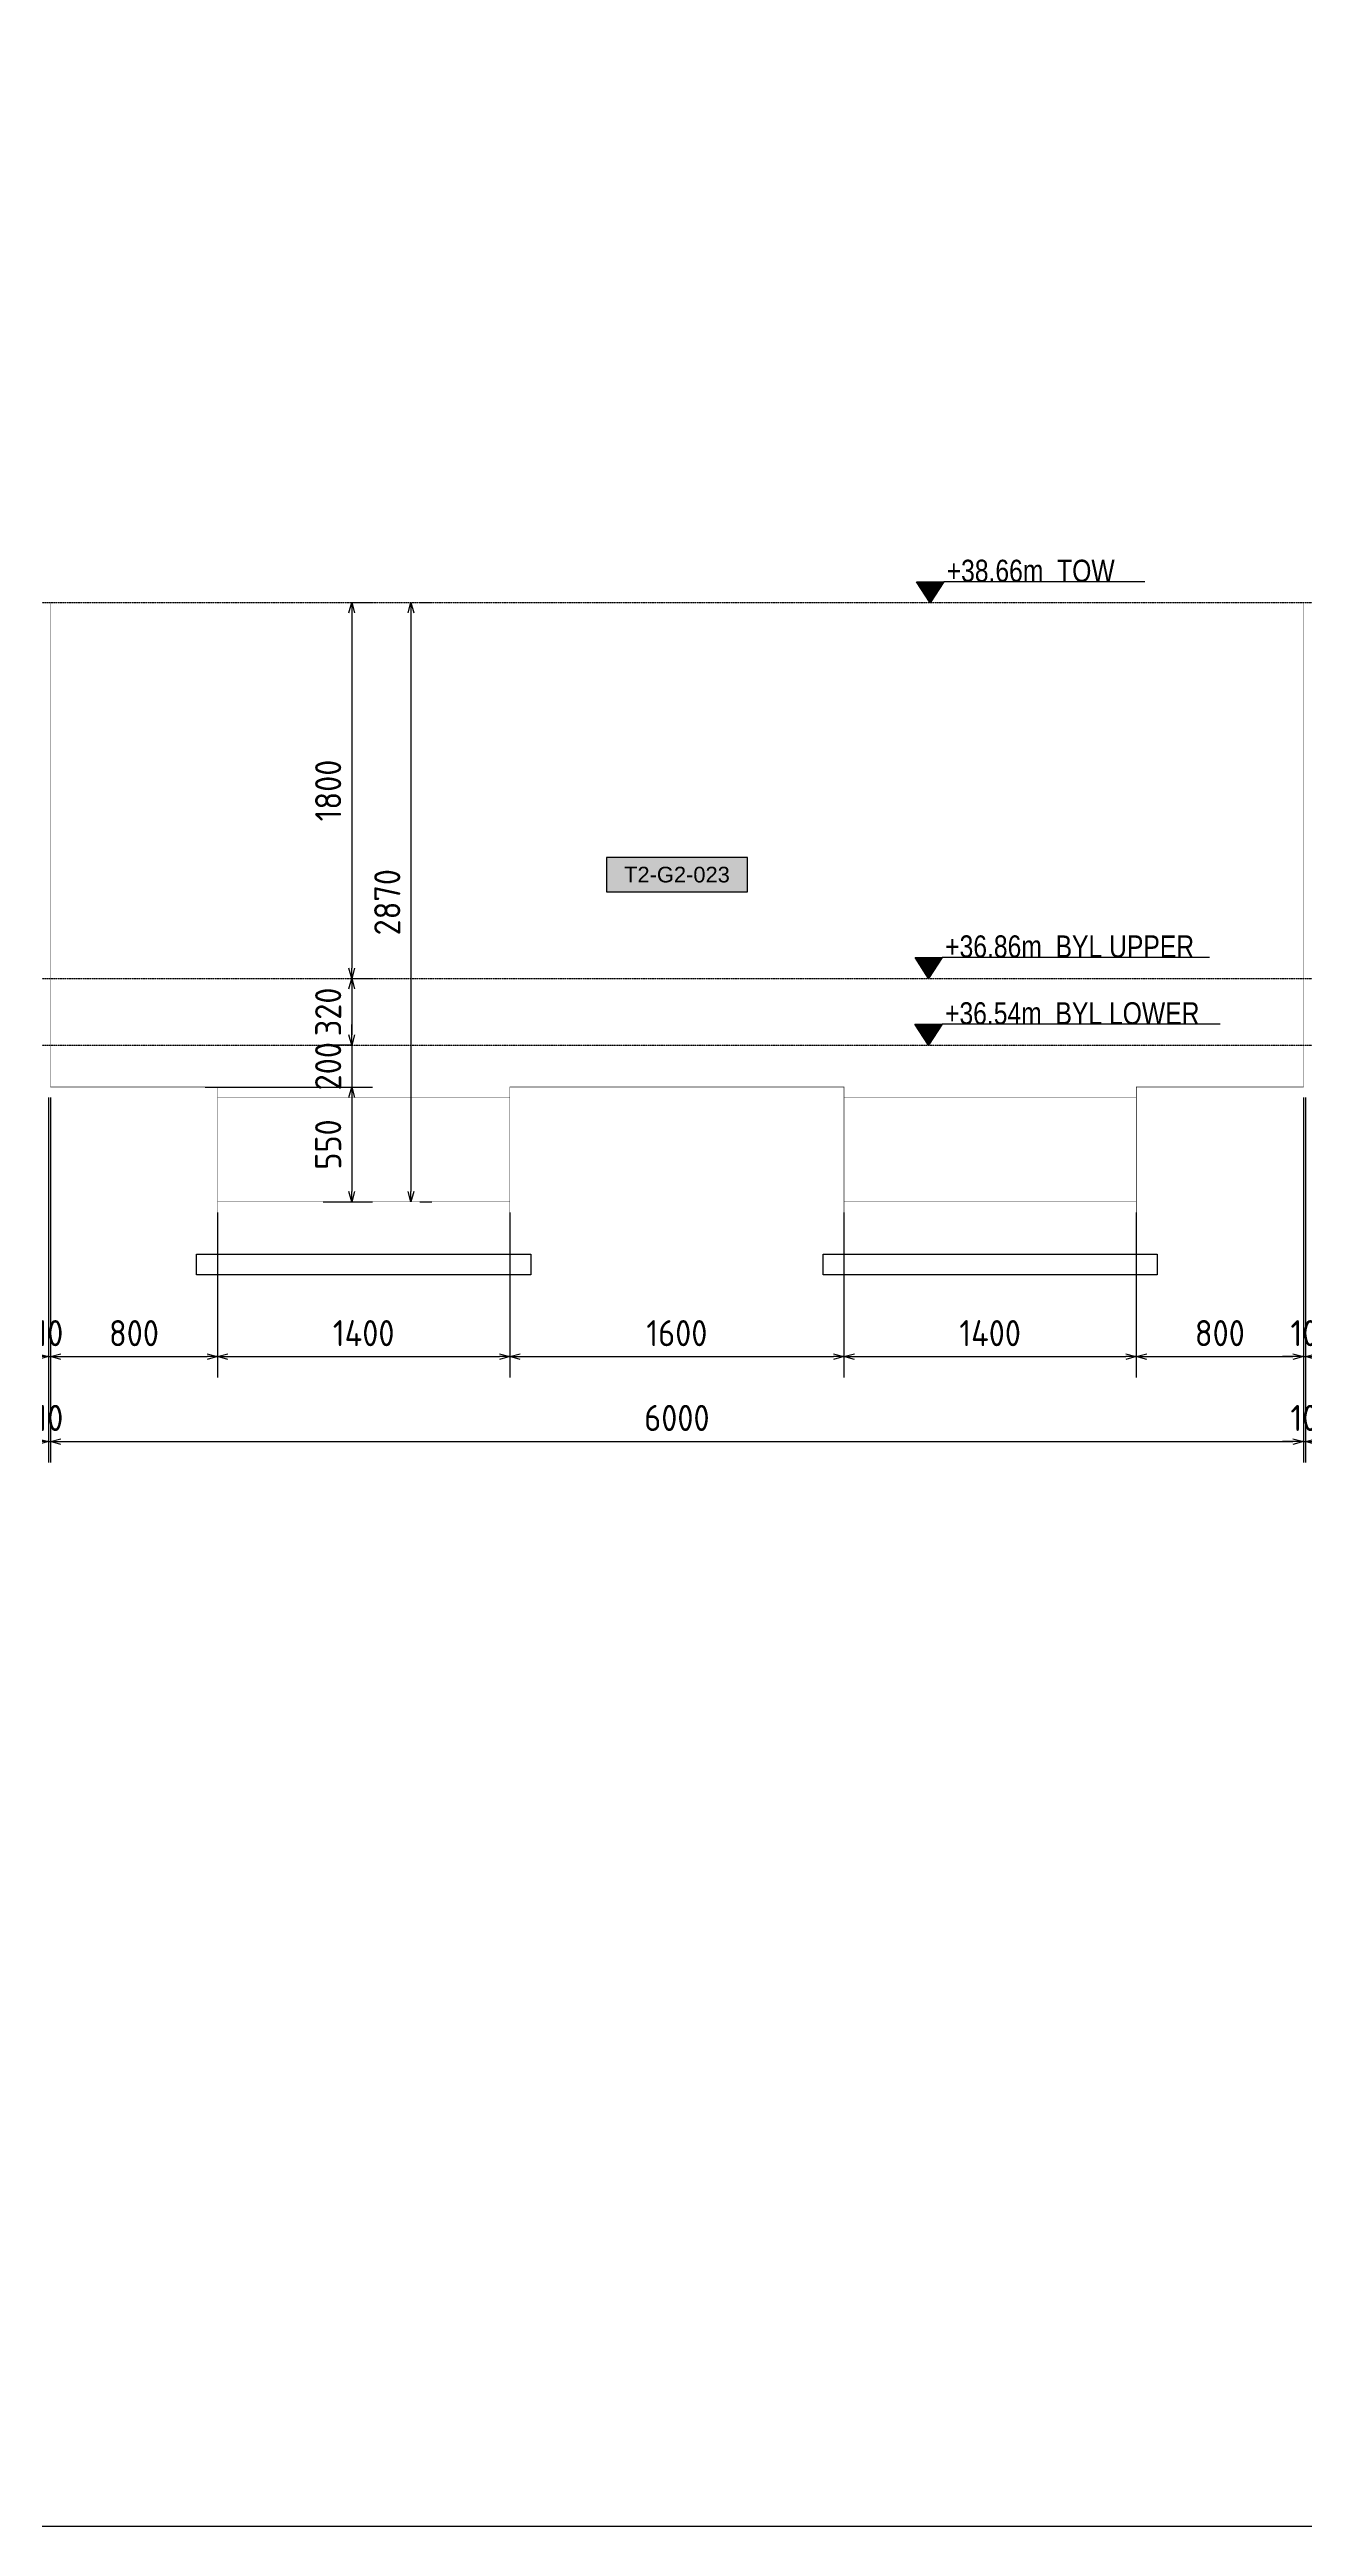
# Model space of a CAD drawing. Header units: centimetres. Extents: x -6122352 to 6876996, y -1694241 to 2592194.
# Drawn here: x 3442158 to 3448167, y 779040 to 790899 of the extents above; entities that cross this region are included whole.
import ezdxf
from ezdxf.enums import TextEntityAlignment as Align

# ---------------------------------------------------------------- set-up
doc = ezdxf.new("R2010")
doc.units = ezdxf.units.CM
doc.header["$MEASUREMENT"] = 0
doc.header["$PDMODE"] = 66
doc.header["$PDSIZE"] = 100
for name, pattern in [('CENTER', [2, 1.25, -0.25, 0.25, -0.25]), ('DASHED2', [0.375, 0.25, -0.125]), ('HIDDEN', [0.375, 0.25, -0.125])]:
    doc.linetypes.add(name, pattern=pattern)
doc.layers.get('Defpoints').update_dxf_attribs({"color": 255, "linetype": 'CENTER'})
for name, color, linetype in [('@MI-TYPE-01', 30, 'Continuous'), ('@MI-TYPE-02', 6, 'Continuous'), ('JML-Dimension', 1, 'Continuous'), ('PANEL-TAGS', 7, 'Continuous'), ('SECTION', 130, 'Continuous')]:
    doc.layers.add(name, color=color, linetype=linetype)
doc.styles.add('PANELTAG_STYLE', font='arial.ttf')
doc.styles.add('Schueco-BEMSTIL', font='isocpeur.ttf', dxfattribs={"width": 0.9})
doc.styles.add('txt-Pisa-std', font='arial.ttf', dxfattribs={"width": 0.8})
doc.dimstyles.new('MI- JWC-TXT-2.5 MM', dxfattribs={"dimscale": 1.5, "dimtxt": 2.5, "dimasz": 1, "dimexe": 2, "dimexo": 1, "dimgap": 1, "dimtad": 1, "dimdec": 0, "dimdsep": 46, "dimtxsty": 'Schueco-BEMSTIL', "dimblk": 'OPEN30', "dimcen": 0, "dimdle": 2, "dimclrd": 140, "dimclre": 8, "dimclrt": 40, "dimadec": 0, "dimazin": 2, "dimtfac": 1, "dimtdec": 0, "dimtix": 1, "dimtmove": 2, "dimatfit": 3, "dimldrblk": 'OPEN', "dimfxl": 2, "dimlwd": -1, "dimlwe": -1, "dimarcsym": 0})

# ---------------------------------------------------------------- blocks, each defined once
blk = doc.blocks.new('T2-ELE FT')
at = {"color": 12, "linetype": 'HIDDEN', "ltscale": 5, "const_width": 2}
blk.add_lwpolyline([(30306558, 1676366), (30306558, 1676866), (30307958, 1676866), (30307958, 1676366)], dxfattribs=at)
at = {"color": 12, "ltscale": 20, "const_width": 2}
blk.add_lwpolyline([(30306558, 1676366), (30307958, 1676366), (30307958, 1676116), (30306558, 1676116)], close=True, dxfattribs=at)
at = {"color": 8, "ltscale": 20}
blk.add_lwpolyline([(30306458, 1676116), (30308058, 1676116), (30308058, 1676016), (30306458, 1676016)], close=True, dxfattribs=at)
blk = doc.blocks.new('_Open30')
at = {"color": 0, "linetype": 'ByBlock', "lineweight": -2}
for p, q in [((-1, 0.27), (0, 0)), ((0, 0), (-1, -0.27)), ((0, 0), (-1, 0))]:
    blk.add_line(p, q, dxfattribs=at)
blk = doc.blocks.new('*D1726')
at = {"layer": '@MI-TYPE-01', "color": 8, "transparency": 16777216}
for p, q in [((3442152, 785881), (3442152, 784541)), ((3442162, 785881), (3442162, 784541))]:
    blk.add_line(p, q, dxfattribs=at)
at = {"layer": '@MI-TYPE-01', "color": 140, "transparency": 16777216}
for p, q in [((3442102, 784641), (3442052, 784641)), ((3442152, 784641), (3442162, 784641)), ((3442212, 784641), (3442262, 784641))]:
    blk.add_line(p, q, dxfattribs=at)
at = {"layer": 'Defpoints', "color": 0, "transparency": 16777216}
for p in [(3442152, 785931), (3442162, 785931), (3442162, 784641)]:
    blk.add_point(p, dxfattribs=at)
at = {"layer": '@MI-TYPE-01', "color": 140, "transparency": 16777216, "xscale": 50, "yscale": 50, "zscale": 50}
blk.add_blockref('_Open30', (3442152, 784641), dxfattribs=at)
at = {"layer": '@MI-TYPE-01', "color": 140, "transparency": 16777216, "xscale": 50, "yscale": 50, "zscale": 50, "rotation": 180}
blk.add_blockref('_Open30', (3442162, 784641), dxfattribs=at)
at = {"layer": '@MI-TYPE-01', "color": 40, "transparency": 16777216, "insert": (3442157, 784753), "char_height": 125, "attachment_point": 5, "style": 'Schueco-BEMSTIL'}
blk.add_mtext('10', dxfattribs=at)
blk = doc.blocks.new('_Open')
at = {"color": 0, "linetype": 'ByBlock', "lineweight": -2}
for p, q in [((-1, 0.2), (0, 0)), ((-1, -0.2), (0, 0)), ((0, 0), (-1, 0))]:
    blk.add_line(p, q, dxfattribs=at)
blk = doc.blocks.new('*D1727')
at = {"layer": '@MI-TYPE-01', "color": 8, "transparency": 16777216}
for p, q in [((3442162, 785881), (3442162, 784541)), ((3442962, 785331), (3442962, 784541))]:
    blk.add_line(p, q, dxfattribs=at)
at = {"layer": '@MI-TYPE-01', "color": 140, "transparency": 16777216}
blk.add_line((3442212, 784641), (3442912, 784641), dxfattribs=at)
at = {"layer": 'Defpoints', "color": 0, "transparency": 16777216}
for p in [(3442162, 785931), (3442962, 785381), (3442962, 784641)]:
    blk.add_point(p, dxfattribs=at)
at = {"layer": '@MI-TYPE-01', "color": 140, "transparency": 16777216, "xscale": 50, "yscale": 50, "zscale": 50, "rotation": 180}
blk.add_blockref('_Open30', (3442162, 784641), dxfattribs=at)
at = {"layer": '@MI-TYPE-01', "color": 140, "transparency": 16777216, "xscale": 50, "yscale": 50, "zscale": 50}
blk.add_blockref('_Open30', (3442962, 784641), dxfattribs=at)
at = {"layer": '@MI-TYPE-01', "color": 40, "transparency": 16777216, "insert": (3442562, 784753), "char_height": 125, "attachment_point": 5, "style": 'Schueco-BEMSTIL'}
blk.add_mtext('800', dxfattribs=at)
blk = doc.blocks.new('*D1728')
at = {"layer": '@MI-TYPE-01', "color": 8, "transparency": 16777216}
for p, q in [((3442962, 785331), (3442962, 784541)), ((3444362, 785331), (3444362, 784541))]:
    blk.add_line(p, q, dxfattribs=at)
at = {"layer": '@MI-TYPE-01', "color": 140, "transparency": 16777216}
blk.add_line((3443012, 784641), (3444312, 784641), dxfattribs=at)
at = {"layer": 'Defpoints', "color": 0, "transparency": 16777216}
for p in [(3442962, 785381), (3444362, 785381), (3444362, 784641)]:
    blk.add_point(p, dxfattribs=at)
at = {"layer": '@MI-TYPE-01', "color": 140, "transparency": 16777216, "xscale": 50, "yscale": 50, "zscale": 50, "rotation": 180}
blk.add_blockref('_Open30', (3442962, 784641), dxfattribs=at)
at = {"layer": '@MI-TYPE-01', "color": 140, "transparency": 16777216, "xscale": 50, "yscale": 50, "zscale": 50}
blk.add_blockref('_Open30', (3444362, 784641), dxfattribs=at)
at = {"layer": '@MI-TYPE-01', "color": 40, "transparency": 16777216, "insert": (3443662, 784753), "char_height": 125, "attachment_point": 5, "style": 'Schueco-BEMSTIL'}
blk.add_mtext('1400', dxfattribs=at)
blk = doc.blocks.new('*D1729')
at = {"layer": '@MI-TYPE-01', "color": 8, "transparency": 16777216}
for p, q in [((3444362, 785331), (3444362, 784541)), ((3445962, 785331), (3445962, 784541))]:
    blk.add_line(p, q, dxfattribs=at)
at = {"layer": '@MI-TYPE-01', "color": 140, "transparency": 16777216}
blk.add_line((3444412, 784641), (3445912, 784641), dxfattribs=at)
at = {"layer": 'Defpoints', "color": 0, "transparency": 16777216}
for p in [(3444362, 785381), (3445962, 785381), (3445962, 784641)]:
    blk.add_point(p, dxfattribs=at)
at = {"layer": '@MI-TYPE-01', "color": 140, "transparency": 16777216, "xscale": 50, "yscale": 50, "zscale": 50, "rotation": 180}
blk.add_blockref('_Open30', (3444362, 784641), dxfattribs=at)
at = {"layer": '@MI-TYPE-01', "color": 140, "transparency": 16777216, "xscale": 50, "yscale": 50, "zscale": 50}
blk.add_blockref('_Open30', (3445962, 784641), dxfattribs=at)
at = {"layer": '@MI-TYPE-01', "color": 40, "transparency": 16777216, "insert": (3445162, 784753), "char_height": 125, "attachment_point": 5, "style": 'Schueco-BEMSTIL'}
blk.add_mtext('1600', dxfattribs=at)
blk = doc.blocks.new('*D1730')
at = {"layer": '@MI-TYPE-01', "color": 8, "transparency": 16777216}
for p, q in [((3445962, 785331), (3445962, 784541)), ((3447362, 785331), (3447362, 784541))]:
    blk.add_line(p, q, dxfattribs=at)
at = {"layer": '@MI-TYPE-01', "color": 140, "transparency": 16777216}
blk.add_line((3446012, 784641), (3447312, 784641), dxfattribs=at)
at = {"layer": 'Defpoints', "color": 0, "transparency": 16777216}
for p in [(3445962, 785381), (3447362, 785381), (3447362, 784641)]:
    blk.add_point(p, dxfattribs=at)
at = {"layer": '@MI-TYPE-01', "color": 140, "transparency": 16777216, "xscale": 50, "yscale": 50, "zscale": 50, "rotation": 180}
blk.add_blockref('_Open30', (3445962, 784641), dxfattribs=at)
at = {"layer": '@MI-TYPE-01', "color": 140, "transparency": 16777216, "xscale": 50, "yscale": 50, "zscale": 50}
blk.add_blockref('_Open30', (3447362, 784641), dxfattribs=at)
at = {"layer": '@MI-TYPE-01', "color": 40, "transparency": 16777216, "insert": (3446662, 784753), "char_height": 125, "attachment_point": 5, "style": 'Schueco-BEMSTIL'}
blk.add_mtext('1400', dxfattribs=at)
blk = doc.blocks.new('*D1731')
at = {"layer": '@MI-TYPE-01', "color": 8, "transparency": 16777216}
for p, q in [((3448162, 785881), (3448162, 784541)), ((3447362, 785331), (3447362, 784541))]:
    blk.add_line(p, q, dxfattribs=at)
at = {"layer": '@MI-TYPE-01', "color": 140, "transparency": 16777216}
blk.add_line((3447412, 784641), (3448112, 784641), dxfattribs=at)
at = {"layer": 'Defpoints', "color": 0, "transparency": 16777216}
for p in [(3448162, 785931), (3447362, 785381), (3448162, 784641)]:
    blk.add_point(p, dxfattribs=at)
at = {"layer": '@MI-TYPE-01', "color": 140, "transparency": 16777216, "xscale": 50, "yscale": 50, "zscale": 50, "rotation": 180}
blk.add_blockref('_Open30', (3447362, 784641), dxfattribs=at)
at = {"layer": '@MI-TYPE-01', "color": 140, "transparency": 16777216, "xscale": 50, "yscale": 50, "zscale": 50}
blk.add_blockref('_Open30', (3448162, 784641), dxfattribs=at)
at = {"layer": '@MI-TYPE-01', "color": 40, "transparency": 16777216, "insert": (3447762, 784753), "char_height": 125, "attachment_point": 5, "style": 'Schueco-BEMSTIL'}
blk.add_mtext('800', dxfattribs=at)
blk = doc.blocks.new('*D1732')
at = {"layer": '@MI-TYPE-01', "color": 8, "transparency": 16777216}
for p, q in [((3448162, 785881), (3448162, 784541)), ((3448172, 785882), (3448172, 784541))]:
    blk.add_line(p, q, dxfattribs=at)
at = {"layer": '@MI-TYPE-01', "color": 140, "transparency": 16777216}
for p, q in [((3448112, 784641), (3448062, 784641)), ((3448162, 784641), (3448172, 784641)), ((3448222, 784641), (3448272, 784641))]:
    blk.add_line(p, q, dxfattribs=at)
at = {"layer": 'Defpoints', "color": 0, "transparency": 16777216}
for p in [(3448162, 785931), (3448172, 785932), (3448172, 784641)]:
    blk.add_point(p, dxfattribs=at)
at = {"layer": '@MI-TYPE-01', "color": 140, "transparency": 16777216, "xscale": 50, "yscale": 50, "zscale": 50}
blk.add_blockref('_Open30', (3448162, 784641), dxfattribs=at)
at = {"layer": '@MI-TYPE-01', "color": 140, "transparency": 16777216, "xscale": 50, "yscale": 50, "zscale": 50, "rotation": 180}
blk.add_blockref('_Open30', (3448172, 784641), dxfattribs=at)
at = {"layer": '@MI-TYPE-01', "color": 40, "transparency": 16777216, "insert": (3448167, 784753), "char_height": 125, "attachment_point": 5, "style": 'Schueco-BEMSTIL'}
blk.add_mtext('10', dxfattribs=at)
blk = doc.blocks.new('*U1142')
at = {"layer": 'JML-Dimension'}
h = blk.add_hatch(color=10, dxfattribs=at)
h.dxf.hatch_style = 1
h.paths.add_polyline_path([(0, 0), (-1.54, 2.37), (1.54, 2.37)])
blk.add_line((24.31, 2.37), (1.54, 2.37), dxfattribs=at)
blk.add_lwpolyline([(0, 0), (-1.54, 2.37), (1.54, 2.37), (0, 0)], dxfattribs=at)
at = {"color": 5, "style": 'txt-Pisa-std', "width": 0.8}
blk.add_attdef('+0.0', text='', height=2.5, dxfattribs=at).set_placement((1.87, 2.37), align=Align.BOTTOM_LEFT)
blk = doc.blocks.new('*U1445')
at = {"layer": 'JML-Dimension'}
h = blk.add_hatch(color=10, dxfattribs=at)
h.dxf.hatch_style = 1
h.paths.add_polyline_path([(0, 0), (-1.54, 2.37), (1.54, 2.37)])
blk.add_line((31.81, 2.37), (1.54, 2.37), dxfattribs=at)
blk.add_lwpolyline([(0, 0), (-1.54, 2.37), (1.54, 2.37), (0, 0)], dxfattribs=at)
at = {"color": 5, "style": 'txt-Pisa-std', "width": 0.8}
blk.add_attdef('+0.0', text='', height=2.5, dxfattribs=at).set_placement((1.87, 2.37), align=Align.BOTTOM_LEFT)
blk = doc.blocks.new('*U1446')
at = {"layer": 'JML-Dimension'}
h = blk.add_hatch(color=10, dxfattribs=at)
h.dxf.hatch_style = 1
h.paths.add_polyline_path([(0, 0), (-1.54, 2.37), (1.54, 2.37)])
blk.add_line((33.03, 2.37), (1.54, 2.37), dxfattribs=at)
blk.add_lwpolyline([(0, 0), (-1.54, 2.37), (1.54, 2.37), (0, 0)], dxfattribs=at)
at = {"color": 5, "style": 'txt-Pisa-std', "width": 0.8}
blk.add_attdef('+0.0', text='', height=2.5, dxfattribs=at).set_placement((1.87, 2.37), align=Align.BOTTOM_LEFT)
blk = doc.blocks.new('*D1766')
at = {"layer": '@MI-TYPE-01', "color": 8, "transparency": 16777216}
for p, q in [((3443603, 788251), (3443705, 788251)), ((3443603, 786451), (3443705, 786451))]:
    blk.add_line(p, q, dxfattribs=at)
at = {"layer": '@MI-TYPE-01', "color": 140, "transparency": 16777216}
blk.add_line((3443605, 788201), (3443605, 786501), dxfattribs=at)
at = {"layer": 'Defpoints', "color": 0, "transparency": 16777216}
for p in [(3443553, 788251), (3443553, 786451), (3443605, 786451)]:
    blk.add_point(p, dxfattribs=at)
at = {"layer": '@MI-TYPE-01', "color": 140, "transparency": 16777216, "xscale": 50, "yscale": 50, "zscale": 50}
for p, rotation in [((3443605, 788251), 90), ((3443605, 786451), 270)]:
    blk.add_blockref('_Open30', p, dxfattribs=dict(at, rotation=rotation))
at = {"layer": '@MI-TYPE-01', "color": 40, "transparency": 16777216, "insert": (3443492, 787351), "char_height": 125, "attachment_point": 5, "rotation": 90, "style": 'Schueco-BEMSTIL'}
blk.add_mtext('1800', dxfattribs=at)
blk = doc.blocks.new('*D1767')
at = {"layer": '@MI-TYPE-01', "color": 8, "transparency": 16777216}
for p, q in [((3443603, 786451), (3443705, 786451)), ((3443601, 786131), (3443505, 786131))]:
    blk.add_line(p, q, dxfattribs=at)
at = {"layer": '@MI-TYPE-01', "color": 140, "transparency": 16777216}
blk.add_line((3443605, 786401), (3443605, 786181), dxfattribs=at)
at = {"layer": 'Defpoints', "color": 0, "transparency": 16777216}
for p in [(3443553, 786451), (3443605, 786131), (3443651, 786131)]:
    blk.add_point(p, dxfattribs=at)
at = {"layer": '@MI-TYPE-01', "color": 140, "transparency": 16777216, "xscale": 50, "yscale": 50, "zscale": 50}
for p, rotation in [((3443605, 786451), 90), ((3443605, 786131), 270)]:
    blk.add_blockref('_Open30', p, dxfattribs=dict(at, rotation=rotation))
at = {"layer": '@MI-TYPE-01', "color": 40, "transparency": 16777216, "insert": (3443492, 786291), "char_height": 125, "attachment_point": 5, "rotation": 90, "style": 'Schueco-BEMSTIL'}
blk.add_mtext('320', dxfattribs=at)
blk = doc.blocks.new('*D1768')
at = {"layer": '@MI-TYPE-01', "color": 8, "transparency": 16777216}
for p, q in [((3443601, 786131), (3443505, 786131)), ((3442903, 785931), (3443705, 785931))]:
    blk.add_line(p, q, dxfattribs=at)
at = {"layer": '@MI-TYPE-01', "color": 140, "transparency": 16777216}
for p, q in [((3443605, 786181), (3443605, 786231)), ((3443605, 786131), (3443605, 785931)), ((3443605, 785881), (3443605, 785831))]:
    blk.add_line(p, q, dxfattribs=at)
at = {"layer": 'Defpoints', "color": 0, "transparency": 16777216}
for p in [(3443651, 786131), (3442853, 785931), (3443605, 785931)]:
    blk.add_point(p, dxfattribs=at)
at = {"layer": '@MI-TYPE-01', "color": 140, "transparency": 16777216, "xscale": 50, "yscale": 50, "zscale": 50}
for p, rotation in [((3443605, 786131), 270), ((3443605, 785931), 90)]:
    blk.add_blockref('_Open30', p, dxfattribs=dict(at, rotation=rotation))
at = {"layer": '@MI-TYPE-01', "color": 40, "transparency": 16777216, "insert": (3443492, 786031), "char_height": 125, "attachment_point": 5, "rotation": 90, "style": 'Schueco-BEMSTIL'}
blk.add_mtext('200', dxfattribs=at)
blk = doc.blocks.new('*D1769')
at = {"layer": '@MI-TYPE-01', "color": 8, "transparency": 16777216}
for p, q in [((3442903, 785931), (3443705, 785931)), ((3443468, 785381), (3443705, 785381))]:
    blk.add_line(p, q, dxfattribs=at)
at = {"layer": '@MI-TYPE-01', "color": 140, "transparency": 16777216}
blk.add_line((3443605, 785881), (3443605, 785431), dxfattribs=at)
at = {"layer": 'Defpoints', "color": 0, "transparency": 16777216}
for p in [(3442853, 785931), (3443418, 785381), (3443605, 785381)]:
    blk.add_point(p, dxfattribs=at)
at = {"layer": '@MI-TYPE-01', "color": 140, "transparency": 16777216, "xscale": 50, "yscale": 50, "zscale": 50}
for p, rotation in [((3443605, 785931), 90), ((3443605, 785381), 270)]:
    blk.add_blockref('_Open30', p, dxfattribs=dict(at, rotation=rotation))
at = {"layer": '@MI-TYPE-01', "color": 40, "transparency": 16777216, "insert": (3443492, 785656), "char_height": 125, "attachment_point": 5, "rotation": 90, "style": 'Schueco-BEMSTIL'}
blk.add_mtext('550', dxfattribs=at)
blk = doc.blocks.new('*D1770')
at = {"layer": '@MI-TYPE-01', "color": 140, "transparency": 16777216}
blk.add_line((3443888, 788201), (3443888, 785431), dxfattribs=at)
at = {"layer": '@MI-TYPE-01', "color": 8, "transparency": 16777216}
for p, q in [((3443931, 788251), (3443988, 788251)), ((3443931, 785381), (3443988, 785381))]:
    blk.add_line(p, q, dxfattribs=at)
at = {"layer": 'Defpoints', "color": 0, "transparency": 16777216}
for p in [(3443881, 788251), (3443881, 785381), (3443888, 785381)]:
    blk.add_point(p, dxfattribs=at)
at = {"layer": '@MI-TYPE-01', "color": 140, "transparency": 16777216, "xscale": 50, "yscale": 50, "zscale": 50}
for p, rotation in [((3443888, 788251), 90), ((3443888, 785381), 270)]:
    blk.add_blockref('_Open30', p, dxfattribs=dict(at, rotation=rotation))
at = {"layer": '@MI-TYPE-01', "color": 40, "transparency": 16777216, "insert": (3443775, 786816), "char_height": 125, "attachment_point": 5, "rotation": 90, "style": 'Schueco-BEMSTIL'}
blk.add_mtext('2870', dxfattribs=at)
blk = doc.blocks.new('*D1797')
at = {"layer": '@MI-TYPE-01', "color": 8, "transparency": 16777216}
for p, q in [((3442152, 785881), (3442152, 784134)), ((3442162, 785881), (3442162, 784134))]:
    blk.add_line(p, q, dxfattribs=at)
at = {"layer": '@MI-TYPE-01', "color": 140, "transparency": 16777216}
for p, q in [((3442102, 784234), (3442052, 784234)), ((3442152, 784234), (3442162, 784234)), ((3442212, 784234), (3442262, 784234))]:
    blk.add_line(p, q, dxfattribs=at)
at = {"layer": 'Defpoints', "color": 0, "transparency": 16777216}
for p in [(3442152, 785931), (3442162, 785931), (3442162, 784234)]:
    blk.add_point(p, dxfattribs=at)
at = {"layer": '@MI-TYPE-01', "color": 140, "transparency": 16777216, "xscale": 50, "yscale": 50, "zscale": 50}
blk.add_blockref('_Open30', (3442152, 784234), dxfattribs=at)
at = {"layer": '@MI-TYPE-01', "color": 140, "transparency": 16777216, "xscale": 50, "yscale": 50, "zscale": 50, "rotation": 180}
blk.add_blockref('_Open30', (3442162, 784234), dxfattribs=at)
at = {"layer": '@MI-TYPE-01', "color": 40, "transparency": 16777216, "insert": (3442157, 784347), "char_height": 125, "attachment_point": 5, "style": 'Schueco-BEMSTIL'}
blk.add_mtext('10', dxfattribs=at)
blk = doc.blocks.new('*D1798')
at = {"layer": '@MI-TYPE-01', "color": 8, "transparency": 16777216}
for p, q in [((3442162, 785881), (3442162, 784134)), ((3448162, 785881), (3448162, 784134))]:
    blk.add_line(p, q, dxfattribs=at)
at = {"layer": '@MI-TYPE-01', "color": 140, "transparency": 16777216}
blk.add_line((3442212, 784234), (3448112, 784234), dxfattribs=at)
at = {"layer": 'Defpoints', "color": 0, "transparency": 16777216}
for p in [(3442162, 785931), (3448162, 785931), (3448162, 784234)]:
    blk.add_point(p, dxfattribs=at)
at = {"layer": '@MI-TYPE-01', "color": 140, "transparency": 16777216, "xscale": 50, "yscale": 50, "zscale": 50, "rotation": 180}
blk.add_blockref('_Open30', (3442162, 784234), dxfattribs=at)
at = {"layer": '@MI-TYPE-01', "color": 140, "transparency": 16777216, "xscale": 50, "yscale": 50, "zscale": 50}
blk.add_blockref('_Open30', (3448162, 784234), dxfattribs=at)
at = {"layer": '@MI-TYPE-01', "color": 40, "transparency": 16777216, "insert": (3445162, 784347), "char_height": 125, "attachment_point": 5, "style": 'Schueco-BEMSTIL'}
blk.add_mtext('6000', dxfattribs=at)
blk = doc.blocks.new('*D1799')
at = {"layer": '@MI-TYPE-01', "color": 8, "transparency": 16777216}
for p, q in [((3448162, 785881), (3448162, 784134)), ((3448172, 785882), (3448172, 784134))]:
    blk.add_line(p, q, dxfattribs=at)
at = {"layer": '@MI-TYPE-01', "color": 140, "transparency": 16777216}
for p, q in [((3448112, 784234), (3448062, 784234)), ((3448162, 784234), (3448172, 784234)), ((3448222, 784234), (3448272, 784234))]:
    blk.add_line(p, q, dxfattribs=at)
at = {"layer": 'Defpoints', "color": 0, "transparency": 16777216}
for p in [(3448162, 785931), (3448172, 785932), (3448172, 784234)]:
    blk.add_point(p, dxfattribs=at)
at = {"layer": '@MI-TYPE-01', "color": 140, "transparency": 16777216, "xscale": 50, "yscale": 50, "zscale": 50}
blk.add_blockref('_Open30', (3448162, 784234), dxfattribs=at)
at = {"layer": '@MI-TYPE-01', "color": 140, "transparency": 16777216, "xscale": 50, "yscale": 50, "zscale": 50, "rotation": 180}
blk.add_blockref('_Open30', (3448172, 784234), dxfattribs=at)
at = {"layer": '@MI-TYPE-01', "color": 40, "transparency": 16777216, "insert": (3448167, 784347), "char_height": 125, "attachment_point": 5, "style": 'Schueco-BEMSTIL'}
blk.add_mtext('10', dxfattribs=at)
blk = doc.blocks.new('PANELTAG')
at = {"layer": 'PANEL-TAGS', "color": 1}
blk.add_lwpolyline([(-13.5, -3.3), (13.5, -3.3), (13.5, 3.3), (-13.5, 3.3)], close=True, dxfattribs=at)
at = {"layer": 'PANEL-TAGS', "color": 40, "true_color": 0xffd700}
blk.add_solid([(-13.5, -3.3), (13.5, -3.3), (-13.5, 3.3), (13.5, 3.3)], dxfattribs=at)
at = {"layer": 'PANEL-TAGS', "color": 5, "style": 'PANELTAG_STYLE'}
blk.add_attdef('TAGNO', text='', height=3, dxfattribs=at).set_placement((0, 0), align=Align.CENTER)

msp = doc.modelspace()

# ---------------------------------------------------------------- linework, layer by layer
msp.add_lwpolyline([(3278170.28592, 802757.28808), (3588252.33865, 802757.28808), (3588252.33865, 779039.77254), (3278170.28592, 779039.77254)], close=True)
at = {"layer": '@MI-TYPE-01', "const_width": 2.5}
msp.add_lwpolyline([(3448162.28311, 788251.32789), (3442162.28311, 788251.32789), (3442162.28311, 785931.4274), (3442962.28311, 785931.4274), (3442962.28311, 785381.4274), (3444362.28311, 785381.4274), (3444362.28311, 785931.4274), (3445962.28311, 785931.4274), (3445962.28311, 785381.4274), (3447362.28311, 785381.4274), (3447362.28311, 785931.4274), (3448162.28311, 785931.48321)], close=True, dxfattribs=at)
at = {"layer": '@MI-TYPE-02', "color": 160, "linetype": 'DASHED2', "ltscale": 5}
for points in [[(3435203.18591, 788251.32789), (3561055.87609, 788251.32789)], [(3435203.18591, 786451.32789), (3478212.26489, 786451.32789)], [(3435203.18591, 786131.32789), (3478212.26489, 786131.32789)]]:
    msp.add_lwpolyline(points, dxfattribs=at)

# ---------------------------------------------------------------- block references
at = {"color": 2}
for p in [(-26863595.87845, -890984.44637), (-26860595.87845, -890984.44637)]:
    msp.add_blockref('T2-ELE FT', p, dxfattribs=at)
at = {"layer": 'PANEL-TAGS'}
ref = msp.add_blockref('PANELTAG', (3445162.27916, 786948.43547), dxfattribs=dict(at, xscale=25, yscale=25, zscale=25))
ref.add_attrib('TAGNO', 'T2-G2-023', dxfattribs={"color": 5, "height": 75, "style": 'PANELTAG_STYLE'}).set_placement((3445162.27916, 786948.43547), align=Align.MIDDLE_CENTER)
at = {"layer": 'SECTION', "color": 6}
ref = msp.add_blockref('*U1142', (3446374.73064, 788249.97818), dxfattribs=dict(at, xscale=42.30147098076819, yscale=42.30147098076819, zscale=42.30147098076819))
ref.add_attrib('+0.0', '+38.66m  TOW', (3446453.85929, 788350.23524), dxfattribs={"layer": 'JML-Dimension', "color": 5, "height": 105.7536775, "style": 'txt-Pisa-std', "width": 0.8})
ref = msp.add_blockref('*U1445', (3446367.43715, 786451.32789), dxfattribs=dict(at, xscale=42.30147098076819, yscale=42.30147098076819, zscale=42.30147098076819))
ref.add_attrib('+0.0', '+36.86m  BYL UPPER', (3446446.5658, 786551.58496), dxfattribs={"layer": 'JML-Dimension', "color": 5, "height": 105.7536775, "style": 'txt-Pisa-std', "width": 0.8})
ref = msp.add_blockref('*U1446', (3446366.89714, 786131.32789), dxfattribs=dict(at, xscale=42.30147098076819, yscale=42.30147098076819, zscale=42.30147098076819))
ref.add_attrib('+0.0', '+36.54m  BYL LOWER', (3446446.02579, 786231.58496), dxfattribs={"layer": 'JML-Dimension', "color": 5, "height": 105.7536775, "style": 'txt-Pisa-std', "width": 0.8})

# ---------------------------------------------------------------- dimensions: what is measured, and where the dimension line sits
at = {"layer": '@MI-TYPE-01'}
for base, p1, p2, picture, middle in [((3443604.91477, 786451.32789), (3443552.75185, 788251.32789), (3443552.75185, 786451.32789), '*D1766', (3443492.41477, 787351.32789)), ((3443887.70125, 785381.4274), (3443881.13681, 788251.32789), (3443881.13681, 785381.4274), '*D1770', (3443775.20125, 786816.37764)), ((3443604.91477, 786131.32789), (3443552.75185, 786451.32789), (3443650.73025, 786131.32789), '*D1767', (3443492.41477, 786291.32789)), ((3443604.91477, 785931.4274), (3443650.73025, 786131.32789), (3442853.49943, 785931.4274), '*D1768', (3443492.41477, 786031.37764)), ((3443604.91477, 785381.4274), (3442853.49943, 785931.4274), (3443418.45201, 785381.4274), '*D1769', (3443492.41477, 785656.4274))]:
    dim = msp.add_linear_dim(base=base, p1=p1, p2=p2, angle=90, dimstyle='MI- JWC-TXT-2.5 MM', dxfattribs=at)
    dim.commit()
    dim.dimension.update_dxf_attribs({"geometry": picture, "text_midpoint": middle})
for base, p1, p2, picture, middle in [((3442162.28311, 784640.74518), (3442152.28311, 785931.4274), (3442162.28311, 785931.4274), '*D1726', (3442157.28311, 784753.24518)), ((3442162.28311, 784234.25498), (3442152.28311, 785931.4274), (3442162.28311, 785931.4274), '*D1797', (3442157.28311, 784346.75498)), ((3448162.28311, 784234.25498), (3442162.28311, 785931.4274), (3448162.28311, 785931.48321), '*D1798', (3445162.28311, 784346.75498)), ((3442962.28311, 784640.74518), (3442162.28311, 785931.4274), (3442962.28311, 785381.4274), '*D1727', (3442562.28311, 784753.24518)), ((3448162.28311, 784640.74518), (3447362.28311, 785381.4274), (3448162.28311, 785931.48321), '*D1731', (3447762.28311, 784753.24518)), ((3448172.27946, 784640.74518), (3448162.28311, 785931.48321), (3448172.27946, 785931.69734), '*D1732', (3448167.28129, 784753.24518)), ((3448172.27946, 784234.25498), (3448162.28311, 785931.48321), (3448172.27946, 785931.69734), '*D1799', (3448167.28129, 784346.75498)), ((3444362.28311, 784640.74518), (3442962.28311, 785381.4274), (3444362.28311, 785381.4274), '*D1728', (3443662.28311, 784753.24518)), ((3445962.28311, 784640.74518), (3444362.28311, 785381.4274), (3445962.28311, 785381.4274), '*D1729', (3445162.28311, 784753.24518)), ((3447362.28311, 784640.74518), (3445962.28311, 785381.4274), (3447362.28311, 785381.4274), '*D1730', (3446662.28311, 784753.24518))]:
    dim = msp.add_linear_dim(base=base, p1=p1, p2=p2, dimstyle='MI- JWC-TXT-2.5 MM', dxfattribs=at)
    dim.commit()
    dim.dimension.update_dxf_attribs({"geometry": picture, "text_midpoint": middle})

doc.saveas('drawing.dxf')
